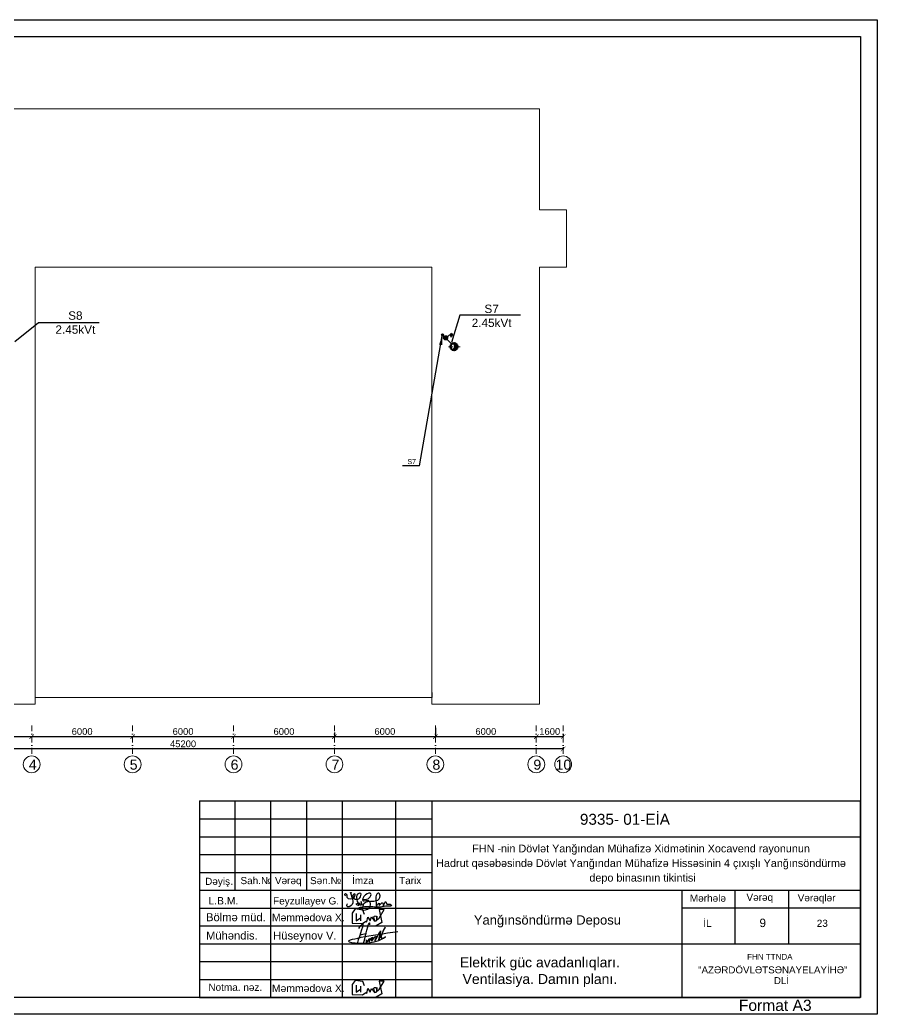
# Model space of a CAD drawing. Header units: millimetres. Extents: x 42452 to 2852333, y -419346 to 834876.
# Drawn here: x 2722920 to 2773885, y 554287 to 613409 of the extents above; entities that cross this region are included whole.
import ezdxf

# ---------------------------------------------------------------- set-up
doc = ezdxf.new("R2010")
doc.units = ezdxf.units.MM
for name, pattern in [('ACAD_ISO10W100', [18, 12, -3, 0, -3]), ('DUZ', [0]), ('Штрихпунктирная', [670.277762, 352.777767, -176.388884, 0, -141.111112])]:
    doc.linetypes.add(name, pattern=pattern)
for name, color, linetype, lineweight in [('0_memar', 250, 'Continuous', 20), ('0_Ном._пера__1', 7, 'Continuous', 15), ('c_dv_l x_tti-25_Ном._пера__21_Ном._пера__21', 7, 'Continuous', 30), ('LLLLLLLL', 7, 'Continuous', 30), ('memar', 7, 'Continuous', 25), ('выкл1_IP54', 5, 'Continuous', 30), ('перегородка', 130, 'Continuous', 20), ('перегородка_Ном._пера__1', 7, 'Continuous', 15), ('Соедин', 5, 'Continuous', 30), ('Соедин_роз', 94, 'Continuous', 30), ('Соединение', 5, 'Continuous', 30), ('текст_свет', 5, 'Continuous', 30)]:
    doc.layers.add(name, color=color, linetype=linetype, lineweight=lineweight)
for name, color, linetype in [('Kunc shtampi', 7, 'Continuous'), ('polygon', 5, 'Continuous'), ('ramka', 7, 'Continuous'), ('размер', 7, 'Continuous')]:
    doc.layers.add(name, color=color, linetype=linetype)
doc.styles.add('Arial', font='arial.ttf', dxfattribs={"height": 200})
doc.styles.add('ARİAL', font='arial.ttf')
doc.styles.get("Standard").update_dxf_attribs({"font": 'arial.ttf'})
doc.styles.add('СГЕНЕРИР_СТИЛЬ_1', font='arial.ttf')
doc.styles.add('СГЕНЕРИР_СТИЛЬ_2', font='')
doc.styles.get('СГЕНЕРИР_СТИЛЬ_2').set_extended_font_data('Arial Unicode MS Кириллический')
doc.dimstyles.new('razmeri a-g', dxfattribs={"dimtxt": 400, "dimasz": 270, "dimexe": 1.25, "dimexo": 0.625, "dimgap": 100, "dimtad": 1, "dimdec": 0, "dimtxsty": 'Standard', "dimblk": 'ARCHTICK', "dimcen": 2.5, "dimadec": 0, "dimazin": 0, "dimtfac": 1, "dimtdec": 0, "dimtmove": 0, "dimatfit": 3, "dimfxl": 1, "dimarcsym": 0})

# ---------------------------------------------------------------- blocks, each defined once
blk = doc.blocks.new('55')
at = {"color": 5, "lineweight": 30}
for points, knots in [([(6807568, -690913), (6807734, -690192), (6807904, -689458), (6807900, -689847), (6807900, -689854)], [0, 0, 0, 0, 1128.718966, 1148.710053, 1148.710053, 1148.710053, 1148.710053]), ([(6807301, -690054), (6807380, -689939), (6807723, -689440), (6807293, -690552), (6807199, -690927), (6807191, -690959)], [0, 0, 0, 0, 328.564954, 1432.648132, 1536.641492, 1536.641492, 1536.641492, 1536.641492]), ([(6807716, -690698), (6807705, -690775), (6807675, -691004), (6808017, -690413), (6807740, -691044), (6808200, -690308), (6807872, -691036), (6808390, -690235), (6808050, -691132), (6808747, -689639), (6808148, -691347), (6809105, -689320), (6808364, -690768), (6808709, -690576), (6808805, -690524)], [0, 0, 0, 0, 159.15263, 467.604708, 669.340869, 1011.806253, 1243.637014, 1628.4018, 1881.82877, 2512.198919, 3044.065726, 3849.863763, 4495.087992, 4740.981721, 4740.981721, 4740.981721, 4740.981721]), ([(6808805, -690524), (6808750, -690568), (6808216, -691003), (6805386, -690836), (6807954, -690456), (6809491, -690228)], [0, 0, 0, 0, 215.465341, 2087.683537, 4876.118481, 4876.118481, 4876.118481, 4876.118481]), ([(6807358, -690408), (6807470, -690386), (6807596, -690361), (6807720, -690330), (6807732, -690327)], [0, 0, 0, 0, 344.502291, 383.366548, 383.366548, 383.366548, 383.366548])]:
    blk.add_open_spline(points, degree=3, knots=knots, dxfattribs=at)
blk = doc.blocks.new('20')
at = {"color": 7, "lineweight": 25}
for p, q in [((15101137, -7396449), (15122448, -7396449)), ((15101137, -7396449), (15101137, -7402785)), ((15101137, -7402785), (15122448, -7402785))]:
    blk.add_line(p, q, dxfattribs=at)
at = {"layer": 'Kunc shtampi', "ltscale": 0.1}
blk.add_line((15122450, -7402785), (15122450, -7396438), dxfattribs=at)
at = {"layer": 'polygon', "color": 7, "linetype": 'DUZ', "lineweight": 25}
for p, q in [((15118416, -7401057), (15118416, -7399329)), ((15120144, -7401057), (15120144, -7399329)), ((15122448, -7399905), (15116691, -7399905))]:
    blk.add_line(p, q, dxfattribs=at)
at = {"layer": 'перегородка', "color": 5, "lineweight": 30}
for p, q in [((15106152, -7399933), (15106063, -7400069)), ((15106401, -7399969), (15106152, -7399933)), ((15106454, -7400110), (15106401, -7399969)), ((15107086, -7399953), (15106925, -7399953)), ((15106925, -7399953), (15107015, -7400368)), ((15106927, -7400230), (15107086, -7399953)), ((15106063, -7400069), (15106062, -7400388)), ((15106062, -7400388), (15106388, -7400401)), ((15106192, -7400084), (15106192, -7400313)), ((15106192, -7400084), (15106192, -7400313)), ((15106192, -7400313), (15106323, -7400219)), ((15106323, -7400119), (15106323, -7400313)), ((15106388, -7400401), (15106498, -7400325)), ((15106498, -7400325), (15106531, -7400351)), ((15106531, -7400351), (15106567, -7400195)), ((15106567, -7400195), (15106637, -7400317)), ((15106637, -7400317), (15106683, -7400192)), ((15106683, -7400192), (15106784, -7400326)), ((15106749, -7400198), (15106768, -7400171)), ((15106749, -7400198), (15106780, -7400321)), ((15106830, -7400168), (15106768, -7400171)), ((15106780, -7400321), (15106832, -7400311)), ((15106830, -7400168), (15106850, -7400225)), ((15106832, -7400311), (15106856, -7400282)), ((15107015, -7400368), (15106834, -7400474)), ((15106850, -7400225), (15106850, -7400162)), ((15106850, -7400162), (15106856, -7400282)), ((15106856, -7400282), (15106850, -7400225)), ((15106856, -7400282), (15106889, -7400275)), ((15106889, -7400275), (15106927, -7400230)), ((15106152, -7402237), (15106063, -7402373)), ((15106401, -7402273), (15106152, -7402237)), ((15106454, -7402414), (15106401, -7402273)), ((15107086, -7402257), (15106925, -7402257)), ((15106925, -7402257), (15107015, -7402672)), ((15106927, -7402534), (15107086, -7402257)), ((15106063, -7402373), (15106062, -7402692)), ((15106192, -7402388), (15106192, -7402617)), ((15106192, -7402388), (15106192, -7402617)), ((15106192, -7402617), (15106323, -7402523)), ((15106323, -7402423), (15106323, -7402617)), ((15106388, -7402705), (15106498, -7402629)), ((15106498, -7402629), (15106531, -7402655)), ((15106531, -7402655), (15106567, -7402499)), ((15106567, -7402499), (15106637, -7402621)), ((15106637, -7402621), (15106683, -7402496)), ((15106683, -7402496), (15106784, -7402630)), ((15106749, -7402502), (15106768, -7402475)), ((15106749, -7402502), (15106780, -7402625)), ((15106830, -7402472), (15106768, -7402475)), ((15106780, -7402625), (15106832, -7402615)), ((15106830, -7402472), (15106850, -7402529)), ((15106832, -7402615), (15106856, -7402586)), ((15106850, -7402529), (15106850, -7402466)), ((15106850, -7402466), (15106856, -7402586)), ((15106856, -7402586), (15106850, -7402529)), ((15106856, -7402586), (15106889, -7402579)), ((15106889, -7402579), (15106927, -7402534)), ((15106062, -7402692), (15106388, -7402705)), ((15107015, -7402672), (15106834, -7402778))]:
    blk.add_line(p, q, dxfattribs=at)
for points, knots in [([(15105854, -7399506), (15105838, -7399500), (15105805, -7399487), (15105847, -7399413), (15105905, -7399491), (15105849, -7399623), (15106153, -7399643), (15106162, -7399419), (15106042, -7399495), (15106143, -7399660), (15106310, -7399603), (15106340, -7399510), (15106359, -7399413), (15106122, -7399448), (15106203, -7399646), (15106273, -7399814)], [0, 0, 0, 0, 42.223389, 90.051656, 154.549451, 226.6152, 476.644161, 571.28472, 627.013932, 778.672239, 938.454199, 1025.570794, 1091.558705, 1160.21584, 1544.16015, 1544.16015, 1544.16015, 1544.16015]), ([(15106007, -7399409), (15106073, -7399600), (15106152, -7399829), (15105880, -7399880), (15105882, -7399793), (15105905, -7399771), (15105910, -7399766)], [0, 0, 0, 0, 446.334972, 532.702513, 603.278674, 627.196902, 627.196902, 627.196902, 627.196902]), ([(15106007, -7399409), (15106006, -7399405), (15106005, -7399395), (15106027, -7399402), (15106031, -7399412), (15106033, -7399416)], [0, 0, 0, 0, 8.821018, 27.345406, 42.243095, 42.243095, 42.243095, 42.243095]), ([(15106401, -7399620), (15106483, -7399625), (15106613, -7399633), (15106712, -7399392), (15106440, -7399437), (15106343, -7399750), (15106675, -7399563), (15106648, -7399925), (15106507, -7399969), (15106352, -7399997), (15106417, -7399855), (15106438, -7399676), (15106619, -7399677), (15106758, -7399678)], [0, 0, 0, 0, 227.188385, 358.071473, 539.665587, 751.927894, 924.503113, 1199.403857, 1282.39891, 1403.270956, 1513.824778, 1614.597802, 1944.904586, 1944.904586, 1944.904586, 1944.904586]), ([(15106758, -7399678), (15106785, -7399676), (15106877, -7399669), (15107004, -7399560), (15106917, -7399391), (15106772, -7399548), (15106848, -7399680), (15106834, -7399875), (15106956, -7399662), (15106900, -7399907), (15107061, -7399627), (15107057, -7399923), (15107138, -7399603), (15107168, -7399822), (15107267, -7399745), (15107351, -7399823), (15107309, -7399841), (15107293, -7399848)], [0, 0, 0, 0, 82.934409, 278.458212, 386.336719, 441.130098, 797.922894, 815.295031, 939.358029, 1010.425899, 1153.318323, 1248.777542, 1391.619055, 1482.772305, 1582.360738, 1652.010665, 1693.923868, 1693.923868, 1693.923868, 1693.923868]), ([(15106295, -7399744), (15106292, -7399758), (15106286, -7399786), (15106327, -7399808), (15106381, -7399781), (15106332, -7399640), (15106351, -7399754), (15106372, -7399792), (15106387, -7399780), (15106385, -7399772), (15106385, -7399769)], [0, 0, 0, 0, 37.910096, 78.738154, 107.34926, 199.254906, 281.250122, 295.344415, 310.564895, 319.310936, 319.310936, 319.310936, 319.310936]), ([(15107300, -7399848), (15107229, -7399844), (15107106, -7399838), (15106918, -7399890), (15106741, -7399864), (15106546, -7399860), (15106396, -7399873), (15106301, -7399888), (15106276, -7399892)], [0, 0, 0, 0, 211.533539, 367.015626, 577.795063, 738.782103, 953.656981, 1027.737747, 1027.737747, 1027.737747, 1027.737747])]:
    blk.add_open_spline(points, degree=3, knots=knots, dxfattribs=at)
for points in [[(15106295, -7399744), (15106256, -7399756), (15106217, -7399767), (15106178, -7399779)], [(15106178, -7399779), (15106209, -7399791), (15106241, -7399803), (15106273, -7399814)]]:
    blk.add_open_spline(points, degree=3, dxfattribs=at)
at = {"layer": 'размер', "color": 7, "lineweight": 25}
for p, q in [((15102289, -7399329), (15102289, -7396449)), ((15103441, -7402785), (15103441, -7396449)), ((15104592, -7399329), (15104592, -7396449)), ((15105744, -7402785), (15105744, -7396449)), ((15107472, -7402785), (15107472, -7396449)), ((15108624, -7396449), (15108624, -7402785)), ((15101137, -7397025), (15108624, -7397025)), ((15101137, -7397601), (15122448, -7397601)), ((15101137, -7398177), (15108624, -7398177)), ((15101137, -7398753), (15108624, -7398753)), ((15101137, -7399329), (15122448, -7399329)), ((15116688, -7399329), (15116688, -7402785)), ((15101137, -7399905), (15108624, -7399905)), ((15101137, -7400481), (15108624, -7400481)), ((15101137, -7401057), (15122448, -7401057)), ((15101137, -7401633), (15108624, -7401633)), ((15101156, -7402209), (15108624, -7402209))]:
    blk.add_line(p, q, dxfattribs=at)
at = {"color": 1, "lineweight": 25, "xscale": 0.5720132259566115, "yscale": 0.5720132259566115, "zscale": 0.5720132259566115}
blk.add_blockref('55', (11212411, -7005839), dxfattribs=at)
at = {"color": 7, "char_height": 258.17, "width": 5812.24, "attachment_point": 4, "style": 'Arial'}
for s, insert in [('{\\fArial|b0|i0|c238|p34;Bölmə müd.} {\\fArial|b0|i0|c238|p34; \\fArial|b0|i0|c204|p34;\\H0.92962x;Məmmədova\\fArial|b0|i0|c238|p34; X.}', (15101347, -7400201)), ('{\\fArial|b0|i0|c238|p34;Mühəndis.     Hüseynov V\\H0.92962x;.}', (15101347, -7400829))]:
    blk.add_mtext(s, dxfattribs=dict(at, insert=insert))
at = {"color": 7, "lineweight": 25, "attachment_point": 1}
for s, insert, char_height in [('{\\fArial|b0|i0|c238|p34;İ\\fArial|b0|i0|c0|p34;L}', (15117383, -7400280), 230.39), ('23', (15121043, -7400280), 230.4)]:
    blk.add_mtext(s, dxfattribs=dict(at, insert=insert, char_height=char_height))
at = {"insert": (15115876, -7403826), "char_height": 360, "width": 22250.72, "attachment_point": 7, "style": 'ARİAL'}
blk.add_mtext('{\\fArial|b0|i0|c238|p34;                   Format A3\\L\\P} ', dxfattribs=at)
at = {"layer": '0_memar', "color": 0, "linetype": 'Continuous', "insert": (15115376, -7398491), "char_height": 249.57, "width": 13538.5, "attachment_point": 5, "line_spacing_factor": 1.132501, "style": 'СГЕНЕРИР_СТИЛЬ_1'}
blk.add_mtext('{\\C7;FHN -nin Dövlət Yanğından Mühafizə Xidmətinin \\fArial|b0|i0|c238|p38;Xocavend\\fArial|b0|i0|c204|p38; \\fArial|b0|i0|c238|p38;rayonunun\\fArial|b0|i0|c204|p38; \\fArial|b0|i0|c238|p38;\\PHadrut qəsəbəsində \\fArial|b0|i0|c204|p38;Dövlət Yanğından Mühafizə Hissəsinin 4 \\fArial|b0|i0|c238|p38;çıxışlı Y\\fArial|b0|i0|c204|p38;anğınsöndürmə\\fArial|b0|i0|c238|p38;\\P \\fArial|b0|i0|c204|p38;depo\\fArial|b0|i0|c238|p38; binasının\\fArial|b0|i0|c204|p34; tikintisi}', dxfattribs=at)
at = {"layer": '0_memar', "color": 0, "linetype": 'Continuous', "insert": (15112355, -7400528), "char_height": 299.48, "attachment_point": 8, "style": 'СГЕНЕРИР_СТИЛЬ_1'}
blk.add_mtext('{Yanğınsöndürmə Deposu}', dxfattribs=at)
at = {"layer": '0_Ном._пера__1', "linetype": 'Continuous', "attachment_point": 1, "style": 'СГЕНЕРИР_СТИЛЬ_2'}
for s, insert, char_height in [('{Mərhələ}', (15116950, -7399469), 231), ('{Vərəq}', (15118775, -7399440), 231), ('{Vərəqlər}', (15120428, -7399458), 231), (' {\\fArial|b0|i0|c0|p34;     \\H0.88889x;                FHN TTNDA}', (15117167, -7401383), 207.94)]:
    blk.add_mtext(s, dxfattribs=dict(at, insert=insert, char_height=char_height))
at = {"layer": '0_Ном._пера__1', "linetype": 'Continuous', "insert": (15117216, -7401786), "char_height": 225, "width": 5999.56, "attachment_point": 1, "line_spacing_factor": 0.920624, "style": 'СГЕНЕРИР_СТИЛЬ_2'}
blk.add_mtext('{\\fArial|b0|i0|c0|p34;"AZƏRDÖVLƏTSƏNAYELAYİHƏ"\\P                            DLİ}', dxfattribs=at)
at = {"layer": 'ramka', "color": 7, "lineweight": 25, "ltscale": 0.4, "attachment_point": 1, "style": 'Arial'}
for s, insert, char_height, width in [('  {\\H1.0417x;L.B.M.            \\fArial|b0|i0|c204|p38;\\H0.95997x;\\C256;Feyzullayev \\fArial|b0|i0|c0|p38;G\\fArial|b0|i0|c204|p38;.}', (15101242, -7399549), 230.392, 6041.47), ('Notma. nəz.', (15101422, -7402344), 230.39, 2251.06), ('{\\H0.92962x;Məmmədova\\fArial|b0|i0|c238|p34; X.}', (15103470, -7402370), 258.17, 2820.28)]:
    blk.add_mtext(s, dxfattribs=dict(at, insert=insert, char_height=char_height, width=width))
at = {"layer": 'перегородка', "color": 7, "lineweight": 25, "char_height": 287.99, "attachment_point": 1, "style": 'Arial'}
for s, insert in [('\\H0.8x;Dəyiş\\H1.25x;.', (15101316, -7398869)), ('\\H0.8x;Sah.№', (15102456, -7398902)), ('\\H0.8x;Vərəq', (15103568, -7398902)), ('\\H0.8x;Sən.№', (15104700, -7398902)), ('\\H0.8x;İmza', (15106056, -7398902)), ('\\H0.8x;Tarix', (15107573, -7398902))]:
    blk.add_mtext(s, dxfattribs=dict(at, insert=insert))
at = {"layer": 'перегородка_Ном._пера__1', "linetype": 'Continuous', "insert": (15113268, -7396864), "char_height": 352.637, "attachment_point": 1, "style": 'СГЕНЕРИР_СТИЛЬ_2'}
blk.add_mtext('{\\fArial|b0|i0|c204|p38; 9\\fArial|b0|i0|c238|p38;335\\fArial|b0|i0|c204|p38;- 01-\\fArial|b0|i0|c238|p38;EİA}', dxfattribs=at)
blk = doc.blocks.new('_ArchTick')
at = {"color": 0, "linetype": 'ByBlock', "const_width": 0.15}
blk.add_lwpolyline([(-0.5, -0.5), (0.5, 0.5)], dxfattribs=at)
blk = doc.blocks.new('*D66')
at = {"layer": 'Defpoints', "color": 0, "lineweight": 9, "transparency": 16777216}
for p in [(2710020, 570162), (2710020, 570053), (2755221, 570162)]:
    blk.add_point(p, dxfattribs=at)
at = {"layer": 'memar', "color": 0, "lineweight": -2, "transparency": 16777216}
for p, q in [((2710020, 570162), (2710020, 570052)), ((2755221, 570053), (2710020, 570053)), ((2755221, 570162), (2755221, 570052))]:
    blk.add_line(p, q, dxfattribs=at)
at = {"layer": 'memar', "color": 0, "lineweight": -2, "transparency": 16777216, "xscale": 270, "yscale": 270, "zscale": 270, "rotation": 180}
blk.add_blockref('_ArchTick', (2710020, 570053), dxfattribs=at)
at = {"layer": 'memar', "color": 0, "lineweight": -2, "transparency": 16777216, "xscale": 270, "yscale": 270, "zscale": 270}
blk.add_blockref('_ArchTick', (2755221, 570053), dxfattribs=at)
at = {"layer": 'memar', "color": 0, "lineweight": 15, "transparency": 16777216, "insert": (2732621, 570357), "char_height": 400, "attachment_point": 5}
blk.add_mtext('45200', dxfattribs=at)
blk = doc.blocks.new('*D69')
at = {"layer": 'Defpoints', "color": 0, "lineweight": 9, "transparency": 16777216}
for p in [(2717620, 570786), (2723620, 570786), (2723620, 570786)]:
    blk.add_point(p, dxfattribs=at)
at = {"layer": 'memar', "color": 0, "lineweight": -2, "transparency": 16777216}
for p, q in [((2717620, 570787), (2717620, 570787)), ((2717620, 570786), (2723620, 570786)), ((2723620, 570787), (2723620, 570787))]:
    blk.add_line(p, q, dxfattribs=at)
at = {"layer": 'memar', "color": 0, "lineweight": -2, "transparency": 16777216, "xscale": 270, "yscale": 270, "zscale": 270, "rotation": 180}
blk.add_blockref('_ArchTick', (2717620, 570786), dxfattribs=at)
at = {"layer": 'memar', "color": 0, "lineweight": -2, "transparency": 16777216, "xscale": 270, "yscale": 270, "zscale": 270}
blk.add_blockref('_ArchTick', (2723620, 570786), dxfattribs=at)
at = {"layer": 'memar', "color": 0, "lineweight": 15, "transparency": 16777216, "insert": (2720620, 571090), "char_height": 400, "attachment_point": 5}
blk.add_mtext('6000', dxfattribs=at)
blk = doc.blocks.new('*D70')
at = {"layer": 'Defpoints', "color": 0, "lineweight": 9, "transparency": 16777216}
for p in [(2723620, 570786), (2729620, 570786), (2729620, 570786)]:
    blk.add_point(p, dxfattribs=at)
at = {"layer": 'memar', "color": 0, "lineweight": -2, "transparency": 16777216}
for p, q in [((2723620, 570787), (2723620, 570787)), ((2723620, 570786), (2729620, 570786)), ((2729620, 570787), (2729620, 570787))]:
    blk.add_line(p, q, dxfattribs=at)
at = {"layer": 'memar', "color": 0, "lineweight": -2, "transparency": 16777216, "xscale": 270, "yscale": 270, "zscale": 270, "rotation": 180}
blk.add_blockref('_ArchTick', (2723620, 570786), dxfattribs=at)
at = {"layer": 'memar', "color": 0, "lineweight": -2, "transparency": 16777216, "xscale": 270, "yscale": 270, "zscale": 270}
blk.add_blockref('_ArchTick', (2729620, 570786), dxfattribs=at)
at = {"layer": 'memar', "color": 0, "lineweight": 15, "transparency": 16777216, "insert": (2726620, 571090), "char_height": 400, "attachment_point": 5}
blk.add_mtext('6000', dxfattribs=at)
blk = doc.blocks.new('*D71')
at = {"layer": 'Defpoints', "color": 0, "lineweight": 9, "transparency": 16777216}
for p in [(2729620, 570786), (2735621, 570786), (2735621, 570786)]:
    blk.add_point(p, dxfattribs=at)
at = {"layer": 'memar', "color": 0, "lineweight": -2, "transparency": 16777216}
for p, q in [((2729620, 570787), (2729620, 570787)), ((2729620, 570786), (2735621, 570786)), ((2735621, 570787), (2735621, 570787))]:
    blk.add_line(p, q, dxfattribs=at)
at = {"layer": 'memar', "color": 0, "lineweight": -2, "transparency": 16777216, "xscale": 270, "yscale": 270, "zscale": 270, "rotation": 180}
blk.add_blockref('_ArchTick', (2729620, 570786), dxfattribs=at)
at = {"layer": 'memar', "color": 0, "lineweight": -2, "transparency": 16777216, "xscale": 270, "yscale": 270, "zscale": 270}
blk.add_blockref('_ArchTick', (2735621, 570786), dxfattribs=at)
at = {"layer": 'memar', "color": 0, "lineweight": 15, "transparency": 16777216, "insert": (2732621, 571090), "char_height": 400, "attachment_point": 5}
blk.add_mtext('6000', dxfattribs=at)
blk = doc.blocks.new('*D72')
at = {"layer": 'Defpoints', "color": 0, "lineweight": 9, "transparency": 16777216}
for p in [(2735621, 570786), (2741620, 570786), (2741620, 570786)]:
    blk.add_point(p, dxfattribs=at)
at = {"layer": 'memar', "color": 0, "lineweight": -2, "transparency": 16777216}
for p, q in [((2735621, 570787), (2735621, 570787)), ((2735621, 570786), (2741620, 570786)), ((2741620, 570787), (2741620, 570787))]:
    blk.add_line(p, q, dxfattribs=at)
at = {"layer": 'memar', "color": 0, "lineweight": -2, "transparency": 16777216, "xscale": 270, "yscale": 270, "zscale": 270, "rotation": 180}
blk.add_blockref('_ArchTick', (2735621, 570786), dxfattribs=at)
at = {"layer": 'memar', "color": 0, "lineweight": -2, "transparency": 16777216, "xscale": 270, "yscale": 270, "zscale": 270}
blk.add_blockref('_ArchTick', (2741620, 570786), dxfattribs=at)
at = {"layer": 'memar', "color": 0, "lineweight": 15, "transparency": 16777216, "insert": (2738621, 571090), "char_height": 400, "attachment_point": 5}
blk.add_mtext('6000', dxfattribs=at)
blk = doc.blocks.new('*D73')
at = {"layer": 'Defpoints', "color": 0, "lineweight": 9, "transparency": 16777216}
for p in [(2747620, 571301), (2741620, 571044), (2747620, 570787)]:
    blk.add_point(p, dxfattribs=at)
at = {"layer": 'memar', "color": 0, "lineweight": -2, "transparency": 16777216}
for p, q in [((2747620, 571301), (2747620, 570786)), ((2741620, 571043), (2741620, 570786)), ((2741620, 570787), (2747620, 570787))]:
    blk.add_line(p, q, dxfattribs=at)
at = {"layer": 'memar', "color": 0, "lineweight": -2, "transparency": 16777216, "xscale": 270, "yscale": 270, "zscale": 270, "rotation": 180}
blk.add_blockref('_ArchTick', (2741620, 570787), dxfattribs=at)
at = {"layer": 'memar', "color": 0, "lineweight": -2, "transparency": 16777216, "xscale": 270, "yscale": 270, "zscale": 270}
blk.add_blockref('_ArchTick', (2747620, 570787), dxfattribs=at)
at = {"layer": 'memar', "color": 0, "lineweight": 15, "transparency": 16777216, "insert": (2744620, 571092), "char_height": 400, "attachment_point": 5}
blk.add_mtext('6000', dxfattribs=at)
blk = doc.blocks.new('*D74')
at = {"layer": 'Defpoints', "color": 0, "lineweight": 9, "transparency": 16777216}
for p in [(2747620, 570787), (2753621, 570787), (2753621, 570787)]:
    blk.add_point(p, dxfattribs=at)
at = {"layer": 'memar', "color": 0, "lineweight": -2, "transparency": 16777216}
for p, q in [((2747620, 570788), (2747620, 570789)), ((2747620, 570787), (2753621, 570787)), ((2753621, 570788), (2753621, 570789))]:
    blk.add_line(p, q, dxfattribs=at)
at = {"layer": 'memar', "color": 0, "lineweight": -2, "transparency": 16777216, "xscale": 270, "yscale": 270, "zscale": 270, "rotation": 180}
blk.add_blockref('_ArchTick', (2747620, 570787), dxfattribs=at)
at = {"layer": 'memar', "color": 0, "lineweight": -2, "transparency": 16777216, "xscale": 270, "yscale": 270, "zscale": 270}
blk.add_blockref('_ArchTick', (2753621, 570787), dxfattribs=at)
at = {"layer": 'memar', "color": 0, "lineweight": 15, "transparency": 16777216, "insert": (2750621, 571092), "char_height": 400, "attachment_point": 5}
blk.add_mtext('6000', dxfattribs=at)
blk = doc.blocks.new('*D75')
at = {"layer": 'Defpoints', "color": 0, "lineweight": 9, "transparency": 16777216}
for p in [(2753621, 570787), (2755221, 570947), (2755221, 570787)]:
    blk.add_point(p, dxfattribs=at)
at = {"layer": 'memar', "color": 0, "lineweight": -2, "transparency": 16777216}
for p, q in [((2753621, 570788), (2753621, 570789)), ((2753621, 570787), (2755221, 570787)), ((2755221, 570947), (2755221, 570786))]:
    blk.add_line(p, q, dxfattribs=at)
at = {"layer": 'memar', "color": 0, "lineweight": -2, "transparency": 16777216, "xscale": 270, "yscale": 270, "zscale": 270, "rotation": 180}
blk.add_blockref('_ArchTick', (2753621, 570787), dxfattribs=at)
at = {"layer": 'memar', "color": 0, "lineweight": -2, "transparency": 16777216, "xscale": 270, "yscale": 270, "zscale": 270}
blk.add_blockref('_ArchTick', (2755221, 570787), dxfattribs=at)
at = {"layer": 'memar', "color": 0, "lineweight": 15, "transparency": 16777216, "insert": (2754421, 571092), "char_height": 400, "attachment_point": 5}
blk.add_mtext('1600', dxfattribs=at)
blk = doc.blocks.new('t')
at = {"layer": 'Соедин', "lineweight": -3}
blk.add_hatch(color=256, dxfattribs=at).paths.add_polyline_path([(-65, 0, 1), (65, 0, 1)])
blk.add_circle((0, 0), 65.1, dxfattribs=at)

msp = doc.modelspace()

# ---------------------------------------------------------------- hatches: boundary and pattern name
at = {"layer": 'выкл1_IP54'}
msp.add_hatch(color=256, dxfattribs=at).paths.add_polyline_path([(2748100.72513, 594504.074, -1), (2748350.72513, 594504.074, -1)])

# ---------------------------------------------------------------- linework, layer by layer
for p, q in [((2724035.05954, 595393.67459), (2722625.68012, 594267.33436)), ((2727643.12261, 595393.67459), (2724035.05954, 595393.67459)), ((2749074.23797, 595850.44978), (2748576.04159, 594232.82985)), ((2752682.30103, 595850.44978), (2749074.23797, 595850.44978))]:
    msp.add_line(p, q)
at = {"color": 5, "lineweight": 60}
msp.add_circle((2748731.7627, 593977.26455), 210.87753, dxfattribs=at)
at = {"color": 7, "lineweight": 40}
for centre, radius, start, end in [((2748718.99116, 593978.49564), 157.91668, 260.4722820654, 92.7866905607), ((2748627.87032, 593983.86216), 173.71641, 291.9667125931, 61.2922599729)]:
    msp.add_arc(centre, radius, start, end, dxfattribs=at)
at = {"layer": 'c_dv_l x_tti-25_Ном._пера__21_Ном._пера__21', "linetype": 'Continuous', "lineweight": 25, "flags": 128}
for points in [[(2690277.65409, 613409.26844), (2773885.20609, 613409.26844), (2773885.20609, 554286.78524), (2690277.65409, 554286.78524)], [(2694258.96609, 612413.94044), (2772889.87809, 612413.94044), (2772889.87809, 555282.11324), (2694258.96609, 555282.11324)]]:
    msp.add_lwpolyline(points, close=True, dxfattribs=at)
at = {"layer": 'LLLLLLLL', "color": 0, "linetype": 'ACAD_ISO10W100', "lineweight": 20, "ltscale": 30}
msp.add_line((2749098.11397, 593973.70178), (2748408.82015, 593973.70178), dxfattribs=at)
at = {"layer": 'memar', "color": 7, "lineweight": 15}
for points in [[(2723820.27606, 573113.45571), (2723820.27303, 572710.03668), (2711420.09974, 572710.03668), (2711420.09673, 598710.03668), (2709820.46796, 598710.03668), (2709820.46796, 602110.03668), (2711420.27303, 602110.03668), (2711420.27303, 608110.04237), (2753820.27303, 608110.04237), (2753820.46796, 602110.03668), (2755420.64426, 602110.03668), (2755420.64426, 598710.03668), (2753820.64426, 598710.03668), (2753820.64426, 572710.03668), (2747419.72565, 572710.03668), (2747419.72565, 573110.03668)], [(2711420.24366, 602110.03668), (2711420.27303, 608110.35468), (2753820.27303, 608110.35468), (2753820.27306, 602509.04114)], [(2711420.24366, 602110.03668), (2711420.27303, 608110.04237), (2753820.27303, 608110.04237), (2753820.27306, 602509.04114)], [(2723820.18285, 598710.03668), (2723820.09673, 572710.34899), (2711420.09974, 572710.34899), (2711420.22696, 598699.04114)], [(2723820.18285, 585410.21942), (2723820.09673, 572710.03668), (2711420.09974, 572710.03668), (2711420.22696, 598699.04114)], [(2747419.72565, 598709.95851), (2723820.18285, 598710.03668)], [(2753820.27307, 598597.44114), (2753820.27318, 572710.34899), (2747419.72565, 572710.34899), (2747419.72565, 598709.95851)], [(2753820.27307, 598597.44114), (2753820.27318, 572710.03668), (2747419.72565, 572710.03668), (2747419.72565, 585410.03952)], [(2747436.17601, 573403.12593), (2747436.17601, 573110.03668), (2723820.46796, 573110.03668)], [(2723820.46796, 573110.34899), (2747419.72565, 573110.34899)], [(2723820.46796, 573110.03668), (2747419.72565, 573110.03668)]]:
    msp.add_lwpolyline(points, dxfattribs=at)
at = {"layer": 'memar', "linetype": 'Штрихпунктирная', "lineweight": 15, "flags": 128}
for points in [[(2723620.44661, 571458.69778), (2723620.44661, 571232.08332), (2723620.4465, 569639.8973)], [(2729620.44661, 571458.69778), (2729620.44661, 571232.08332), (2729620.4465, 569639.8973)], [(2735621.60254, 571458.69778), (2735621.60872, 571232.08332), (2735620.4465, 569639.8973)], [(2741620.44654, 571458.69778), (2741620.4465, 569639.8973)], [(2747620.44654, 571458.69778), (2747620.4465, 569639.8973)], [(2753620.62269, 571458.69778), (2753620.62266, 569639.8973)], [(2755220.81762, 571458.69778), (2755220.81759, 569639.91179)]]:
    msp.add_lwpolyline(points, dxfattribs=at)
at = {"layer": 'memar', "linetype": 'Continuous', "lineweight": 15}
for centre in [(2723620.44621, 569139.91179), (2729620.44621, 569139.91179), (2735620.44621, 569139.91179), (2741620.44621, 569139.91179), (2747620.44621, 569139.91179), (2753620.62236, 569139.91179), (2755220.81729, 569139.91179)]:
    msp.add_circle(centre, 500, dxfattribs=at)
at = {"layer": 'выкл1_IP54'}
for p, q in [((2748335.36125, 594564.11498), (2748584.1164, 594780.55979)), ((2748584.1164, 594780.55979), (2748665.53413, 594631.88928)), ((2748489.03058, 594697.82449), (2748570.44831, 594549.15397)), ((2748540.83918, 594742.90377), (2748622.25691, 594594.23325))]:
    msp.add_line(p, q, dxfattribs=at)
msp.add_circle((2748225.72513, 594504.074), 125, dxfattribs=at)
at = {"layer": 'Соедин_роз'}
msp.add_line((2748047.49195, 594679.20206), (2748582.33989, 594153.67205), dxfattribs=at)
at = {"layer": 'Соединение', "color": 0, "lineweight": -3}
for q in [(2748023.83667, 594618.58369), (2745674.28528, 586884.41679)]:
    msp.add_line((2746679.65206, 586884.41679), q, dxfattribs=at)
at = {"layer": 'Соединение'}
msp.add_lwpolyline([(2748023.83667, 594618.58369, 0, 200, 0), (2747940.57218, 594086.31768, 50, 50, 0)], format="xyseb", dxfattribs=at)

# ---------------------------------------------------------------- block references
at = {"layer": 'c_dv_l x_tti-25_Ном._пера__21_Ном._пера__21', "linetype": 'Continuous', "lineweight": 25, "xscale": 1.843406245738543, "yscale": 1.843406245738543, "zscale": 1.843406245738543}
msp.add_blockref('20', (-25103928.44021, 14201622.66261), dxfattribs=at)
at = {"layer": 'Соедин', "rotation": 180}
msp.add_blockref('t', (2748047.49195, 594679.20206), dxfattribs=at)

# ---------------------------------------------------------------- texts
at = {"color": 0, "lineweight": 15, "char_height": 500, "attachment_point": 9}
for s, insert in [('\\pxqc;{\\fArial|b0|i0|c238|p34;S8}\\P2.45kVt', (2727381.02572, 594736.83323)), ('\\pxqc;{\\fArial|b0|i0|c238|p34;S}7\\P2.45kVt', (2752129.87524, 595137.77216))]:
    msp.add_mtext_dynamic_manual_height_columns(s, width=2326.2521577, gutter_width=2000, heights=[0], dxfattribs=dict(at, insert=insert))
at = {"layer": 'c_dv_l x_tti-25_Ном._пера__21_Ном._пера__21', "linetype": 'Continuous', "lineweight": 25, "insert": (2766836.85116, 559708.80325), "char_height": 498.537507, "attachment_point": 4, "style": 'Arial'}
msp.add_mtext('\\pxqc;9', dxfattribs=at)
at = {"layer": 'c_dv_l x_tti-25_Ном._пера__21_Ном._пера__21', "linetype": 'Continuous', "lineweight": 25, "insert": (2748366.28986, 556780.12919), "char_height": 594.90315567, "width": 10936.982673, "attachment_point": 4, "style": 'Arial'}
msp.add_mtext('\\pxqc;{\\C256;Elektrik güc avadanlıqları.\\fArial|b0|i0|c238|p34; Ventilasiya.\\fArial|b0|i0|c204|p34; D\\fArial|b0|i0|c238|p34;amın\\fArial|b0|i0|c204|p34; planı.}', dxfattribs=at)
at = {"layer": 'memar', "linetype": 'Continuous', "lineweight": 15, "char_height": 600, "attachment_point": 1, "style": 'СГЕНЕРИР_СТИЛЬ_1'}
for s, insert in [('4', (2723450.20811, 569420.81358)), ('5', (2729450.20811, 569420.81358)), ('6', (2735450.20811, 569420.81358)), ('7', (2741450.20811, 569420.81358)), ('8', (2747450.20811, 569420.81358)), ('9', (2753450.38426, 569420.81358)), ('{\\fArial|b0|i0|c238|p38;1}0', (2754771.12788, 569420.81358))]:
    msp.add_mtext(s, dxfattribs=dict(at, insert=insert))
at = {"layer": 'текст_свет', "linetype": 'Continuous', "lineweight": 0, "insert": (2745958.6745, 587293.12134), "char_height": 300, "width": 1005.9254246, "attachment_point": 1}
msp.add_mtext('S7', dxfattribs=at)

# ---------------------------------------------------------------- dimensions: what is measured, and where the dimension line sits
at = {"layer": 'memar', "lineweight": 15}
for base, p1, p2, picture, middle in [((2723620.44661, 570786.17098), (2717620.44661, 570786.17098), (2723620.44661, 570786.17098), '*D69', (2720620.44661, 571090.40017)), ((2729620.44661, 570786.17098), (2723620.44661, 570786.17098), (2729620.44661, 570786.17098), '*D70', (2726620.44661, 571090.40017)), ((2735620.60872, 570786.17098), (2729620.44661, 570786.17098), (2735620.60872, 570786.17098), '*D71', (2732620.52767, 571090.40017)), ((2741620.44661, 570786.17098), (2735620.60872, 570786.17098), (2741620.44661, 570786.17098), '*D72', (2738620.52767, 571090.40017)), ((2747620.44661, 570787.42098), (2741620.44661, 571043.81852), (2747620.44661, 571301.41381), '*D73', (2744620.44661, 571091.65017)), ((2753620.62277, 570787.42098), (2747620.44661, 570787.42098), (2753620.62277, 570787.42098), '*D74', (2750620.53469, 571091.65017)), ((2710020.44661, 570052.98977), (2755220.8177, 570162.13342), (2710020.44661, 570162.13342), '*D66', (2732620.63215, 570357.21896))]:
    dim = msp.add_linear_dim(base=base, p1=p1, p2=p2, angle=180, dimstyle='razmeri a-g', dxfattribs=at)
    dim.commit()
    dim.dimension.update_dxf_attribs({"geometry": picture, "text_midpoint": middle})
dim = msp.add_linear_dim(base=(2755220.8177, 570787.42098), p1=(2753620.62277, 570787.42098), p2=(2755220.8177, 570947.20643), angle=180, dimstyle='razmeri a-g', dxfattribs=at)
dim.commit()
dim.dimension.update_dxf_attribs({"geometry": '*D75', "text_midpoint": (2754420.72023, 570787.42098), "dimtype": 160})

doc.saveas('drawing.dxf')
